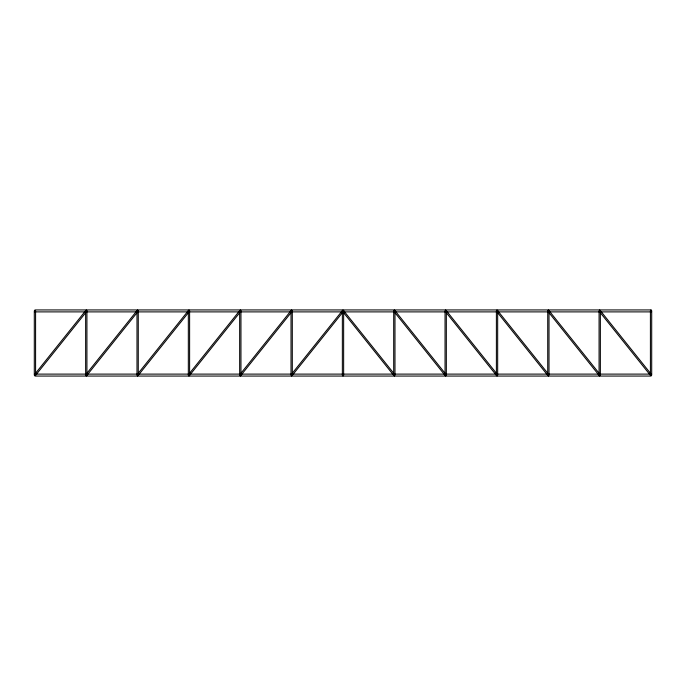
<?xml version="1.0" encoding="UTF-8"?>
<svg xmlns="http://www.w3.org/2000/svg" width="686" height="686" viewBox="0 0 686 686"><rect width="100%" height="100%" fill="white"/><g stroke="black" fill="none" stroke-linecap="round" stroke-linejoin="round"><path stroke-width="1.03" d="M599.718 309.935L599.718 311.89M599.718 374.11L599.718 376.065M548.371 309.935L548.371 311.89M548.371 374.11L548.371 376.065M497.033 309.935L497.033 311.89M497.033 374.11L497.033 376.065M445.686 309.935L445.686 311.89M445.686 374.11L445.686 376.065M394.347 309.935L394.347 311.89M394.347 374.11L394.347 376.065M343 309.935L343 311.89M343 374.11L343 376.065M291.653 309.935L291.653 311.89M291.653 374.11L291.653 376.065M240.314 309.935L240.314 311.89M240.314 374.11L240.314 376.065M188.967 309.935L188.967 311.89M188.967 374.11L188.967 376.065M137.629 309.935L137.629 311.89M137.629 374.11L137.629 376.065M86.282 309.935L86.282 311.89M86.282 374.11L86.282 376.065M85.784 310.509L34.437 374.685L35.44 375.491L86.788 311.315L85.784 310.509M137.123 310.509L85.784 374.685L86.788 375.491L138.126 311.315L137.123 310.509M188.47 310.509L137.123 374.685L138.126 375.491L189.473 311.315L188.47 310.509M239.817 310.509L188.47 374.685L189.473 375.491L240.812 311.315L239.817 310.509M291.156 310.509L239.817 374.685L240.812 375.491L292.159 311.315L291.156 310.509M342.503 310.509L291.156 374.685L292.159 375.491L343.497 311.315L342.503 310.509M343.497 310.509L342.503 311.315L393.841 375.491L394.844 374.685L343.497 310.509M394.844 310.509L393.841 311.315L445.188 375.491L446.183 374.685L394.844 310.509M446.183 310.509L445.188 311.315L496.527 375.491L497.53 374.685L446.183 310.509M497.53 310.509L496.527 311.315L547.874 375.491L548.877 374.685L497.53 310.509M548.877 310.509L547.874 311.315L599.212 375.491L600.216 374.685L548.877 310.509M600.216 310.509L599.212 311.315L650.56 375.491L651.563 374.685L600.216 310.509M651.057 309.935L34.943 309.935L34.943 311.89L651.057 311.89L651.057 309.935M35.586 310.912L34.3 310.912L34.3 375.088L35.586 375.088L35.586 310.912M86.925 310.912L85.647 310.912L85.647 375.088L86.925 375.088L86.925 310.912M138.272 310.912L136.986 310.912L136.986 375.088L138.272 375.088L138.272 310.912M189.61 310.912L188.333 310.912L188.333 375.088L189.61 375.088L189.61 310.912M240.958 310.912L239.671 310.912L239.671 375.088L240.958 375.088L240.958 310.912M292.296 310.912L291.018 310.912L291.018 375.088L292.296 375.088L292.296 310.912M343.643 310.912L342.357 310.912L342.357 375.088L343.643 375.088L343.643 310.912M394.982 310.912L393.704 310.912L393.704 375.088L394.982 375.088L394.982 310.912M446.329 310.912L445.043 310.912L445.043 375.088L446.329 375.088L446.329 310.912M497.667 310.912L496.39 310.912L496.39 375.088L497.667 375.088L497.667 310.912M549.014 310.912L547.728 310.912L547.728 375.088L549.014 375.088L549.014 310.912M600.353 310.912L599.075 310.912L599.075 375.088L600.353 375.088L600.353 310.912M651.7 310.912L650.414 310.912L650.414 375.088L651.7 375.088L651.7 310.912M651.057 374.11L34.943 374.11L34.943 376.065L651.057 376.065L651.057 374.11"/></g></svg>
